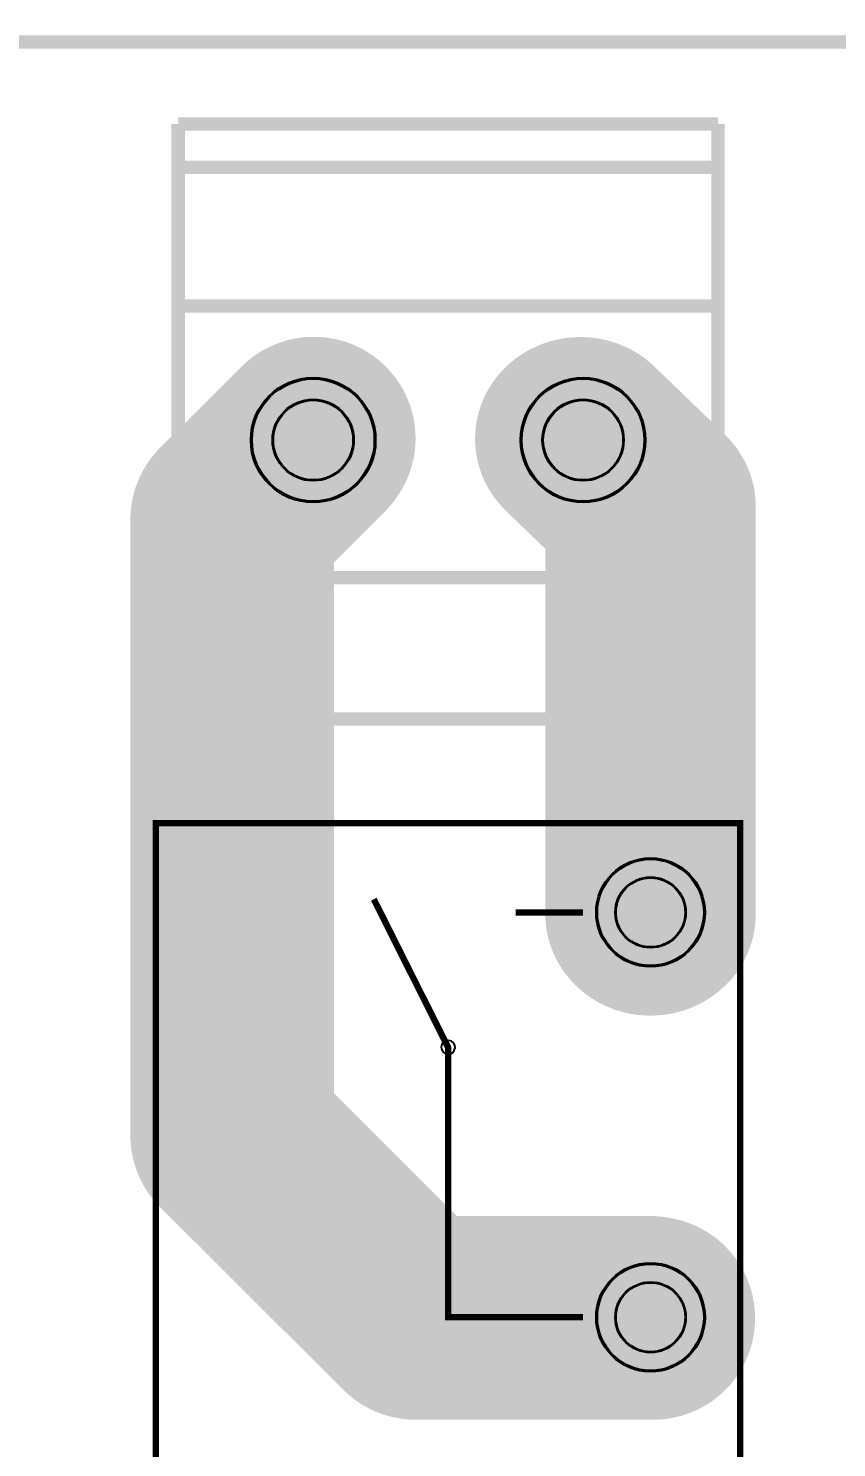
# Model space of a CAD drawing. Extents: x 165 to 5832, y -705 to 3005.
# Drawn here: x 1689 to 2288, y 1953 to 3005 of the extents above; entities that cross this region are included whole.
import ezdxf

# ---------------------------------------------------------------- set-up
doc = ezdxf.new("R2010")
doc.units = 9
for name, color, linetype, true_color in [('BoardOutLine', 7, 'Continuous', 0xff00ff), ('BottomLayer', 7, 'Continuous', 0x0000ff), ('BottomPasteMaskLayer', 7, 'Continuous', 0x800000), ('BottomSolderMaskLayer', 7, 'Continuous', 0xaa00ff), ('Multi-Layer', 7, 'Continuous', 0xc0c0c0), ('TopSilkLayer', 7, 'Continuous', 0xffcc00), ('TopSolderMaskLayer', 7, 'Continuous', 0x800080)]:
    doc.layers.add(name, color=color, linetype=linetype, true_color=true_color)

msp = doc.modelspace()

# ---------------------------------------------------------------- hatches: boundary and pattern name
at = {"layer": 'BottomLayer'}
for points in [[(2150, 1975), (1975, 1975), (1972.5, 1975), (1970.1, 1975.2), (1967.7, 1975.4), (1965.2, 1975.6), (1962.8, 1976), (1960.4, 1976.4), (1958, 1977), (1955.6, 1977.6), (1953.2, 1978.2), (1950.9, 1979), (1948.6, 1979.8), (1946.3, 1980.7), (1944, 1981.7), (1941.8, 1982.7), (1939.6, 1983.9), (1937.5, 1985), (1935.4, 1986.3), (1933.3, 1987.6), (1931.3, 1989), (1929.3, 1990.5), (1927.4, 1992), (1925.6, 1993.6), (1923.7, 1995.3), (1922, 1997), (1787, 2132), (1785.3, 2133.7), (1783.6, 2135.5), (1782, 2137.4), (1780.5, 2139.3), (1779, 2141.3), (1777.6, 2143.3), (1776.3, 2145.4), (1775, 2147.5), (1773.9, 2149.6), (1772.7, 2151.8), (1771.7, 2154), (1770.7, 2156.3), (1769.8, 2158.6), (1769, 2160.9), (1768.2, 2163.2), (1767.6, 2165.6), (1767, 2168), (1766.4, 2170.4), (1766, 2172.8), (1765.6, 2175.2), (1765.4, 2177.6), (1765.2, 2180.1), (1765, 2182.5), (1765, 2185), (1765, 2640), (1765, 2642.5), (1765.2, 2644.9), (1765.4, 2647.4), (1765.6, 2649.8), (1766, 2652.2), (1766.4, 2654.6), (1767, 2657), (1767.6, 2659.4), (1768.2, 2661.8), (1769, 2664.1), (1769.8, 2666.4), (1770.7, 2668.7), (1771.7, 2671), (1772.7, 2673.2), (1773.9, 2675.4), (1775, 2677.5), (1776.3, 2679.6), (1777.6, 2681.7), (1779, 2683.7), (1780.5, 2685.7), (1782, 2687.6), (1783.6, 2689.5), (1785.3, 2691.3), (1787, 2693), (1847, 2753), (1848.7, 2754.7), (1850.6, 2756.4), (1852.4, 2758), (1854.3, 2759.5), (1856.3, 2761), (1858.3, 2762.4), (1860.4, 2763.7), (1862.5, 2765), (1864.6, 2766.1), (1866.8, 2767.3), (1869, 2768.3), (1871.3, 2769.3), (1873.6, 2770.2), (1875.9, 2771), (1878.2, 2771.8), (1880.6, 2772.4), (1883, 2773), (1885.4, 2773.6), (1887.8, 2774), (1890.2, 2774.4), (1892.7, 2774.6), (1895.1, 2774.8), (1897.5, 2775), (1900, 2775), (1902.5, 2775), (1904.9, 2774.8), (1907.4, 2774.6), (1909.8, 2774.4), (1912.2, 2774), (1914.6, 2773.6), (1917, 2773), (1919.4, 2772.4), (1921.8, 2771.8), (1924.1, 2771), (1926.4, 2770.2), (1928.7, 2769.3), (1931, 2768.3), (1933.2, 2767.3), (1935.4, 2766.1), (1937.5, 2765), (1939.6, 2763.7), (1941.7, 2762.4), (1943.7, 2761), (1945.7, 2759.5), (1947.6, 2758), (1949.5, 2756.4), (1951.3, 2754.7), (1953, 2753), (1954.7, 2751.3), (1956.4, 2749.5), (1958, 2747.6), (1959.5, 2745.7), (1961, 2743.7), (1962.4, 2741.7), (1963.7, 2739.6), (1965, 2737.5), (1966.1, 2735.4), (1967.3, 2733.2), (1968.3, 2731), (1969.3, 2728.7), (1970.2, 2726.4), (1971, 2724.1), (1971.8, 2721.8), (1972.4, 2719.4), (1973, 2717), (1973.6, 2714.6), (1974, 2712.2), (1974.4, 2709.8), (1974.6, 2707.4), (1974.8, 2704.9), (1975, 2702.5), (1975, 2700), (1975, 2697.5), (1974.8, 2695.1), (1974.6, 2692.6), (1974.4, 2690.2), (1974, 2687.8), (1973.6, 2685.4), (1973, 2683), (1972.4, 2680.6), (1971.8, 2678.2), (1971, 2675.9), (1970.2, 2673.6), (1969.3, 2671.3), (1968.3, 2669), (1967.3, 2666.8), (1966.1, 2664.6), (1965, 2662.5), (1963.7, 2660.4), (1962.4, 2658.3), (1961, 2656.3), (1959.5, 2654.3), (1958, 2652.4), (1956.4, 2650.5), (1954.7, 2648.7), (1953, 2647), (1915, 2608.9), (1915, 2216.1), (2006.1, 2125), (2150, 2125), (2152.5, 2125), (2154.9, 2124.8), (2157.4, 2124.6), (2159.8, 2124.4), (2162.2, 2124), (2164.6, 2123.6), (2167, 2123), (2169.4, 2122.4), (2171.8, 2121.8), (2174.1, 2121), (2176.4, 2120.2), (2178.7, 2119.3), (2181, 2118.3), (2183.2, 2117.3), (2185.4, 2116.1), (2187.5, 2115), (2189.6, 2113.7), (2191.7, 2112.4), (2193.7, 2111), (2195.7, 2109.5), (2197.6, 2108), (2199.5, 2106.4), (2201.3, 2104.7), (2203, 2103), (2204.7, 2101.3), (2206.4, 2099.5), (2208, 2097.6), (2209.5, 2095.7), (2211, 2093.7), (2212.4, 2091.7), (2213.7, 2089.6), (2215, 2087.5), (2216.1, 2085.4), (2217.3, 2083.2), (2218.3, 2081), (2219.3, 2078.7), (2220.2, 2076.4), (2221, 2074.1), (2221.8, 2071.8), (2222.4, 2069.4), (2223, 2067), (2223.6, 2064.6), (2224, 2062.2), (2224.4, 2059.8), (2224.6, 2057.4), (2224.8, 2054.9), (2225, 2052.5), (2225, 2050), (2225, 2047.5), (2224.8, 2045.1), (2224.6, 2042.6), (2224.4, 2040.2), (2224, 2037.8), (2223.6, 2035.4), (2223, 2033), (2222.4, 2030.6), (2221.8, 2028.2), (2221, 2025.9), (2220.2, 2023.6), (2219.3, 2021.3), (2218.3, 2019), (2217.3, 2016.8), (2216.1, 2014.6), (2215, 2012.5), (2213.7, 2010.4), (2212.4, 2008.3), (2211, 2006.3), (2209.5, 2004.3), (2208, 2002.4), (2206.4, 2000.5), (2204.7, 1998.7), (2203, 1997), (2201.3, 1995.3), (2199.5, 1993.6), (2197.6, 1992), (2195.7, 1990.5), (2193.7, 1989), (2191.7, 1987.6), (2189.6, 1986.3), (2187.5, 1985), (2185.4, 1983.9), (2183.2, 1982.7), (2181, 1981.7), (2178.7, 1980.7), (2176.4, 1979.8), (2174.1, 1979), (2171.8, 1978.2), (2169.4, 1977.6), (2167, 1977), (2164.6, 1976.4), (2162.2, 1976), (2159.8, 1975.6), (2157.4, 1975.4), (2154.9, 1975.2), (2152.5, 1975), (2150, 1975)], [(2075, 2350), (2075, 2618.9), (2047, 2647), (2045.3, 2648.7), (2043.6, 2650.5), (2042, 2652.4), (2040.5, 2654.3), (2039, 2656.3), (2037.6, 2658.3), (2036.3, 2660.4), (2035, 2662.5), (2033.9, 2664.6), (2032.7, 2666.8), (2031.7, 2669), (2030.7, 2671.3), (2029.8, 2673.6), (2029, 2675.9), (2028.2, 2678.2), (2027.6, 2680.6), (2027, 2683), (2026.4, 2685.4), (2026, 2687.8), (2025.6, 2690.2), (2025.4, 2692.6), (2025.2, 2695.1), (2025, 2697.5), (2025, 2700), (2025, 2702.5), (2025.2, 2704.9), (2025.4, 2707.4), (2025.6, 2709.8), (2026, 2712.2), (2026.4, 2714.6), (2027, 2717), (2027.6, 2719.4), (2028.2, 2721.8), (2029, 2724.1), (2029.8, 2726.4), (2030.7, 2728.7), (2031.7, 2731), (2032.7, 2733.2), (2033.9, 2735.4), (2035, 2737.5), (2036.3, 2739.6), (2037.6, 2741.7), (2039, 2743.7), (2040.5, 2745.7), (2042, 2747.6), (2043.6, 2749.5), (2045.3, 2751.3), (2047, 2753), (2048.7, 2754.7), (2050.5, 2756.4), (2052.4, 2758), (2054.3, 2759.5), (2056.3, 2761), (2058.3, 2762.4), (2060.4, 2763.7), (2062.5, 2765), (2064.6, 2766.1), (2066.8, 2767.3), (2069, 2768.3), (2071.3, 2769.3), (2073.6, 2770.2), (2075.9, 2771), (2078.2, 2771.8), (2080.6, 2772.4), (2083, 2773), (2085.4, 2773.6), (2087.8, 2774), (2090.2, 2774.4), (2092.6, 2774.6), (2095.1, 2774.8), (2097.5, 2775), (2100, 2775), (2102.4, 2775), (2104.9, 2774.8), (2107.3, 2774.6), (2109.8, 2774.4), (2112.2, 2774), (2114.6, 2773.6), (2117, 2773), (2119.4, 2772.4), (2121.8, 2771.8), (2124.1, 2771), (2126.4, 2770.2), (2128.7, 2769.3), (2130.9, 2768.3), (2133.2, 2767.3), (2135.3, 2766.1), (2137.5, 2765), (2139.6, 2763.7), (2141.7, 2762.4), (2143.7, 2761), (2145.7, 2759.5), (2147.6, 2758), (2149.4, 2756.4), (2151.3, 2754.7), (2153, 2753), (2203, 2703), (2204.7, 2701.3), (2206.4, 2699.4), (2208, 2697.6), (2209.5, 2695.7), (2211, 2693.7), (2212.4, 2691.7), (2213.7, 2689.6), (2215, 2687.5), (2216.1, 2685.3), (2217.3, 2683.2), (2218.3, 2680.9), (2219.3, 2678.7), (2220.2, 2676.4), (2221, 2674.1), (2221.8, 2671.8), (2222.4, 2669.4), (2223, 2667), (2223.6, 2664.6), (2224, 2662.2), (2224.4, 2659.8), (2224.6, 2657.3), (2224.8, 2654.9), (2225, 2652.4), (2225, 2650), (2225, 2350), (2225, 2347.5), (2224.8, 2345.1), (2224.6, 2342.6), (2224.4, 2340.2), (2224, 2337.8), (2223.6, 2335.4), (2223, 2333), (2222.4, 2330.6), (2221.8, 2328.2), (2221, 2325.9), (2220.2, 2323.6), (2219.3, 2321.3), (2218.3, 2319), (2217.3, 2316.8), (2216.1, 2314.6), (2215, 2312.5), (2213.7, 2310.4), (2212.4, 2308.3), (2211, 2306.3), (2209.5, 2304.3), (2208, 2302.4), (2206.4, 2300.5), (2204.7, 2298.7), (2203, 2297), (2201.3, 2295.3), (2199.5, 2293.6), (2197.6, 2292), (2195.7, 2290.5), (2193.7, 2289), (2191.7, 2287.6), (2189.6, 2286.3), (2187.5, 2285), (2185.4, 2283.9), (2183.2, 2282.7), (2181, 2281.7), (2178.7, 2280.7), (2176.4, 2279.8), (2174.1, 2279), (2171.8, 2278.2), (2169.4, 2277.6), (2167, 2277), (2164.6, 2276.4), (2162.2, 2276), (2159.8, 2275.6), (2157.4, 2275.4), (2154.9, 2275.2), (2152.5, 2275), (2150, 2275), (2147.5, 2275), (2145.1, 2275.2), (2142.6, 2275.4), (2140.2, 2275.6), (2137.8, 2276), (2135.4, 2276.4), (2133, 2277), (2130.6, 2277.6), (2128.2, 2278.2), (2125.9, 2279), (2123.6, 2279.8), (2121.3, 2280.7), (2119, 2281.7), (2116.8, 2282.7), (2114.6, 2283.9), (2112.5, 2285), (2110.4, 2286.3), (2108.3, 2287.6), (2106.3, 2289), (2104.3, 2290.5), (2102.4, 2292), (2100.5, 2293.6), (2098.7, 2295.3), (2097, 2297), (2095.3, 2298.7), (2093.6, 2300.5), (2092, 2302.4), (2090.5, 2304.3), (2089, 2306.3), (2087.6, 2308.3), (2086.3, 2310.4), (2085, 2312.5), (2083.9, 2314.6), (2082.7, 2316.8), (2081.7, 2319), (2080.7, 2321.3), (2079.8, 2323.6), (2079, 2325.9), (2078.2, 2328.2), (2077.6, 2330.6), (2077, 2333), (2076.4, 2335.4), (2076, 2337.8), (2075.6, 2340.2), (2075.4, 2342.6), (2075.2, 2345.1), (2075, 2347.5), (2075, 2350)]]:
    msp.add_hatch(color=256, dxfattribs=at).paths.add_polyline_path(points)
at = {"layer": 'BottomPasteMaskLayer'}
for points in [[(2150, 1975), (1975, 1975), (1972.5, 1975), (1970.1, 1975.2), (1967.7, 1975.4), (1965.2, 1975.6), (1962.8, 1976), (1960.4, 1976.4), (1958, 1977), (1955.6, 1977.6), (1953.2, 1978.2), (1950.9, 1979), (1948.6, 1979.8), (1946.3, 1980.7), (1944, 1981.7), (1941.8, 1982.7), (1939.6, 1983.9), (1937.5, 1985), (1935.4, 1986.3), (1933.3, 1987.6), (1931.3, 1989), (1929.3, 1990.5), (1927.4, 1992), (1925.6, 1993.6), (1923.7, 1995.3), (1922, 1997), (1787, 2132), (1785.3, 2133.7), (1783.6, 2135.5), (1782, 2137.4), (1780.5, 2139.3), (1779, 2141.3), (1777.6, 2143.3), (1776.3, 2145.4), (1775, 2147.5), (1773.9, 2149.6), (1772.7, 2151.8), (1771.7, 2154), (1770.7, 2156.3), (1769.8, 2158.6), (1769, 2160.9), (1768.2, 2163.2), (1767.6, 2165.6), (1767, 2168), (1766.4, 2170.4), (1766, 2172.8), (1765.6, 2175.2), (1765.4, 2177.6), (1765.2, 2180.1), (1765, 2182.5), (1765, 2185), (1765, 2640), (1765, 2642.5), (1765.2, 2644.9), (1765.4, 2647.4), (1765.6, 2649.8), (1766, 2652.2), (1766.4, 2654.6), (1767, 2657), (1767.6, 2659.4), (1768.2, 2661.8), (1769, 2664.1), (1769.8, 2666.4), (1770.7, 2668.7), (1771.7, 2671), (1772.7, 2673.2), (1773.9, 2675.4), (1775, 2677.5), (1776.3, 2679.6), (1777.6, 2681.7), (1779, 2683.7), (1780.5, 2685.7), (1782, 2687.6), (1783.6, 2689.5), (1785.3, 2691.3), (1787, 2693), (1847, 2753), (1848.7, 2754.7), (1850.6, 2756.4), (1852.4, 2758), (1854.3, 2759.5), (1856.3, 2761), (1858.3, 2762.4), (1860.4, 2763.7), (1862.5, 2765), (1864.6, 2766.1), (1866.8, 2767.3), (1869, 2768.3), (1871.3, 2769.3), (1873.6, 2770.2), (1875.9, 2771), (1878.2, 2771.8), (1880.6, 2772.4), (1883, 2773), (1885.4, 2773.6), (1887.8, 2774), (1890.2, 2774.4), (1892.7, 2774.6), (1895.1, 2774.8), (1897.5, 2775), (1900, 2775), (1902.5, 2775), (1904.9, 2774.8), (1907.4, 2774.6), (1909.8, 2774.4), (1912.2, 2774), (1914.6, 2773.6), (1917, 2773), (1919.4, 2772.4), (1921.8, 2771.8), (1924.1, 2771), (1926.4, 2770.2), (1928.7, 2769.3), (1931, 2768.3), (1933.2, 2767.3), (1935.4, 2766.1), (1937.5, 2765), (1939.6, 2763.7), (1941.7, 2762.4), (1943.7, 2761), (1945.7, 2759.5), (1947.6, 2758), (1949.5, 2756.4), (1951.3, 2754.7), (1953, 2753), (1954.7, 2751.3), (1956.4, 2749.5), (1958, 2747.6), (1959.5, 2745.7), (1961, 2743.7), (1962.4, 2741.7), (1963.7, 2739.6), (1965, 2737.5), (1966.1, 2735.4), (1967.3, 2733.2), (1968.3, 2731), (1969.3, 2728.7), (1970.2, 2726.4), (1971, 2724.1), (1971.8, 2721.8), (1972.4, 2719.4), (1973, 2717), (1973.6, 2714.6), (1974, 2712.2), (1974.4, 2709.8), (1974.6, 2707.4), (1974.8, 2704.9), (1975, 2702.5), (1975, 2700), (1975, 2697.5), (1974.8, 2695.1), (1974.6, 2692.6), (1974.4, 2690.2), (1974, 2687.8), (1973.6, 2685.4), (1973, 2683), (1972.4, 2680.6), (1971.8, 2678.2), (1971, 2675.9), (1970.2, 2673.6), (1969.3, 2671.3), (1968.3, 2669), (1967.3, 2666.8), (1966.1, 2664.6), (1965, 2662.5), (1963.7, 2660.4), (1962.4, 2658.3), (1961, 2656.3), (1959.5, 2654.3), (1958, 2652.4), (1956.4, 2650.5), (1954.7, 2648.7), (1953, 2647), (1915, 2608.9), (1915, 2216.1), (2006.1, 2125), (2150, 2125), (2152.5, 2125), (2154.9, 2124.8), (2157.4, 2124.6), (2159.8, 2124.4), (2162.2, 2124), (2164.6, 2123.6), (2167, 2123), (2169.4, 2122.4), (2171.8, 2121.8), (2174.1, 2121), (2176.4, 2120.2), (2178.7, 2119.3), (2181, 2118.3), (2183.2, 2117.3), (2185.4, 2116.1), (2187.5, 2115), (2189.6, 2113.7), (2191.7, 2112.4), (2193.7, 2111), (2195.7, 2109.5), (2197.6, 2108), (2199.5, 2106.4), (2201.3, 2104.7), (2203, 2103), (2204.7, 2101.3), (2206.4, 2099.5), (2208, 2097.6), (2209.5, 2095.7), (2211, 2093.7), (2212.4, 2091.7), (2213.7, 2089.6), (2215, 2087.5), (2216.1, 2085.4), (2217.3, 2083.2), (2218.3, 2081), (2219.3, 2078.7), (2220.2, 2076.4), (2221, 2074.1), (2221.8, 2071.8), (2222.4, 2069.4), (2223, 2067), (2223.6, 2064.6), (2224, 2062.2), (2224.4, 2059.8), (2224.6, 2057.4), (2224.8, 2054.9), (2225, 2052.5), (2225, 2050), (2225, 2047.5), (2224.8, 2045.1), (2224.6, 2042.6), (2224.4, 2040.2), (2224, 2037.8), (2223.6, 2035.4), (2223, 2033), (2222.4, 2030.6), (2221.8, 2028.2), (2221, 2025.9), (2220.2, 2023.6), (2219.3, 2021.3), (2218.3, 2019), (2217.3, 2016.8), (2216.1, 2014.6), (2215, 2012.5), (2213.7, 2010.4), (2212.4, 2008.3), (2211, 2006.3), (2209.5, 2004.3), (2208, 2002.4), (2206.4, 2000.5), (2204.7, 1998.7), (2203, 1997), (2201.3, 1995.3), (2199.5, 1993.6), (2197.6, 1992), (2195.7, 1990.5), (2193.7, 1989), (2191.7, 1987.6), (2189.6, 1986.3), (2187.5, 1985), (2185.4, 1983.9), (2183.2, 1982.7), (2181, 1981.7), (2178.7, 1980.7), (2176.4, 1979.8), (2174.1, 1979), (2171.8, 1978.2), (2169.4, 1977.6), (2167, 1977), (2164.6, 1976.4), (2162.2, 1976), (2159.8, 1975.6), (2157.4, 1975.4), (2154.9, 1975.2), (2152.5, 1975), (2150, 1975)], [(2075, 2350), (2075, 2618.9), (2047, 2647), (2045.3, 2648.7), (2043.6, 2650.5), (2042, 2652.4), (2040.5, 2654.3), (2039, 2656.3), (2037.6, 2658.3), (2036.3, 2660.4), (2035, 2662.5), (2033.9, 2664.6), (2032.7, 2666.8), (2031.7, 2669), (2030.7, 2671.3), (2029.8, 2673.6), (2029, 2675.9), (2028.2, 2678.2), (2027.6, 2680.6), (2027, 2683), (2026.4, 2685.4), (2026, 2687.8), (2025.6, 2690.2), (2025.4, 2692.6), (2025.2, 2695.1), (2025, 2697.5), (2025, 2700), (2025, 2702.5), (2025.2, 2704.9), (2025.4, 2707.4), (2025.6, 2709.8), (2026, 2712.2), (2026.4, 2714.6), (2027, 2717), (2027.6, 2719.4), (2028.2, 2721.8), (2029, 2724.1), (2029.8, 2726.4), (2030.7, 2728.7), (2031.7, 2731), (2032.7, 2733.2), (2033.9, 2735.4), (2035, 2737.5), (2036.3, 2739.6), (2037.6, 2741.7), (2039, 2743.7), (2040.5, 2745.7), (2042, 2747.6), (2043.6, 2749.5), (2045.3, 2751.3), (2047, 2753), (2048.7, 2754.7), (2050.5, 2756.4), (2052.4, 2758), (2054.3, 2759.5), (2056.3, 2761), (2058.3, 2762.4), (2060.4, 2763.7), (2062.5, 2765), (2064.6, 2766.1), (2066.8, 2767.3), (2069, 2768.3), (2071.3, 2769.3), (2073.6, 2770.2), (2075.9, 2771), (2078.2, 2771.8), (2080.6, 2772.4), (2083, 2773), (2085.4, 2773.6), (2087.8, 2774), (2090.2, 2774.4), (2092.6, 2774.6), (2095.1, 2774.8), (2097.5, 2775), (2100, 2775), (2102.4, 2775), (2104.9, 2774.8), (2107.3, 2774.6), (2109.8, 2774.4), (2112.2, 2774), (2114.6, 2773.6), (2117, 2773), (2119.4, 2772.4), (2121.8, 2771.8), (2124.1, 2771), (2126.4, 2770.2), (2128.7, 2769.3), (2130.9, 2768.3), (2133.2, 2767.3), (2135.3, 2766.1), (2137.5, 2765), (2139.6, 2763.7), (2141.7, 2762.4), (2143.7, 2761), (2145.7, 2759.5), (2147.6, 2758), (2149.4, 2756.4), (2151.3, 2754.7), (2153, 2753), (2203, 2703), (2204.7, 2701.3), (2206.4, 2699.4), (2208, 2697.6), (2209.5, 2695.7), (2211, 2693.7), (2212.4, 2691.7), (2213.7, 2689.6), (2215, 2687.5), (2216.1, 2685.3), (2217.3, 2683.2), (2218.3, 2680.9), (2219.3, 2678.7), (2220.2, 2676.4), (2221, 2674.1), (2221.8, 2671.8), (2222.4, 2669.4), (2223, 2667), (2223.6, 2664.6), (2224, 2662.2), (2224.4, 2659.8), (2224.6, 2657.3), (2224.8, 2654.9), (2225, 2652.4), (2225, 2650), (2225, 2350), (2225, 2347.5), (2224.8, 2345.1), (2224.6, 2342.6), (2224.4, 2340.2), (2224, 2337.8), (2223.6, 2335.4), (2223, 2333), (2222.4, 2330.6), (2221.8, 2328.2), (2221, 2325.9), (2220.2, 2323.6), (2219.3, 2321.3), (2218.3, 2319), (2217.3, 2316.8), (2216.1, 2314.6), (2215, 2312.5), (2213.7, 2310.4), (2212.4, 2308.3), (2211, 2306.3), (2209.5, 2304.3), (2208, 2302.4), (2206.4, 2300.5), (2204.7, 2298.7), (2203, 2297), (2201.3, 2295.3), (2199.5, 2293.6), (2197.6, 2292), (2195.7, 2290.5), (2193.7, 2289), (2191.7, 2287.6), (2189.6, 2286.3), (2187.5, 2285), (2185.4, 2283.9), (2183.2, 2282.7), (2181, 2281.7), (2178.7, 2280.7), (2176.4, 2279.8), (2174.1, 2279), (2171.8, 2278.2), (2169.4, 2277.6), (2167, 2277), (2164.6, 2276.4), (2162.2, 2276), (2159.8, 2275.6), (2157.4, 2275.4), (2154.9, 2275.2), (2152.5, 2275), (2150, 2275), (2147.5, 2275), (2145.1, 2275.2), (2142.6, 2275.4), (2140.2, 2275.6), (2137.8, 2276), (2135.4, 2276.4), (2133, 2277), (2130.6, 2277.6), (2128.2, 2278.2), (2125.9, 2279), (2123.6, 2279.8), (2121.3, 2280.7), (2119, 2281.7), (2116.8, 2282.7), (2114.6, 2283.9), (2112.5, 2285), (2110.4, 2286.3), (2108.3, 2287.6), (2106.3, 2289), (2104.3, 2290.5), (2102.4, 2292), (2100.5, 2293.6), (2098.7, 2295.3), (2097, 2297), (2095.3, 2298.7), (2093.6, 2300.5), (2092, 2302.4), (2090.5, 2304.3), (2089, 2306.3), (2087.6, 2308.3), (2086.3, 2310.4), (2085, 2312.5), (2083.9, 2314.6), (2082.7, 2316.8), (2081.7, 2319), (2080.7, 2321.3), (2079.8, 2323.6), (2079, 2325.9), (2078.2, 2328.2), (2077.6, 2330.6), (2077, 2333), (2076.4, 2335.4), (2076, 2337.8), (2075.6, 2340.2), (2075.4, 2342.6), (2075.2, 2345.1), (2075, 2347.5), (2075, 2350)]]:
    msp.add_hatch(color=256, dxfattribs=at).paths.add_polyline_path(points)
at = {"layer": 'BottomSolderMaskLayer'}
for points in [[(2152, 1974.1), (1975.9, 1974.1), (1973.4, 1974.1), (1970.9, 1974.2), (1968.5, 1974.4), (1966, 1974.7), (1963.6, 1975.1), (1961.1, 1975.5), (1958.7, 1976.1), (1956.3, 1976.7), (1954, 1977.3), (1951.6, 1978.1), (1949.3, 1978.9), (1947, 1979.8), (1944.7, 1980.8), (1942.5, 1981.8), (1940.3, 1983), (1938.1, 1984.2), (1936, 1985.4), (1933.9, 1986.8), (1931.9, 1988.2), (1929.9, 1989.6), (1928, 1991.2), (1926.1, 1992.8), (1924.3, 1994.4), (1922.5, 1996.1), (1786.6, 2131.5), (1784.9, 2133.3), (1783.2, 2135.1), (1781.7, 2137), (1780.1, 2138.9), (1778.6, 2140.9), (1777.2, 2142.9), (1775.9, 2145), (1774.6, 2147.1), (1773.4, 2149.3), (1772.3, 2151.5), (1771.2, 2153.7), (1770.3, 2155.9), (1769.4, 2158.2), (1768.5, 2160.6), (1767.8, 2162.9), (1767.1, 2165.3), (1766.5, 2167.6), (1766, 2170.1), (1765.5, 2172.5), (1765.2, 2174.9), (1764.9, 2177.4), (1764.7, 2179.8), (1764.6, 2182.3), (1764.5, 2184.7), (1764.5, 2641.1), (1764.6, 2643.6), (1764.7, 2646.1), (1764.9, 2648.5), (1765.2, 2651), (1765.5, 2653.4), (1766, 2655.8), (1766.5, 2658.2), (1767.1, 2660.6), (1767.8, 2663), (1768.5, 2665.3), (1769.4, 2667.6), (1770.3, 2669.9), (1771.2, 2672.2), (1772.3, 2674.4), (1773.4, 2676.6), (1774.6, 2678.7), (1775.9, 2680.9), (1777.2, 2682.9), (1778.6, 2685), (1780.1, 2686.9), (1781.7, 2688.9), (1783.2, 2690.7), (1784.9, 2692.6), (1786.6, 2694.3), (1847, 2754.5), (1848.8, 2756.2), (1850.6, 2757.9), (1852.5, 2759.5), (1854.4, 2761), (1856.4, 2762.5), (1858.5, 2763.9), (1860.5, 2765.2), (1862.6, 2766.5), (1864.8, 2767.7), (1867, 2768.8), (1869.2, 2769.8), (1871.5, 2770.8), (1873.8, 2771.7), (1876.1, 2772.6), (1878.5, 2773.3), (1880.9, 2774), (1883.2, 2774.6), (1885.7, 2775.1), (1888.1, 2775.5), (1890.5, 2775.9), (1893, 2776.2), (1895.5, 2776.4), (1897.9, 2776.5), (1900.4, 2776.5), (1902.9, 2776.5), (1905.3, 2776.4), (1907.8, 2776.2), (1910.2, 2775.9), (1912.7, 2775.5), (1915.1, 2775.1), (1917.5, 2774.6), (1919.9, 2774), (1922.3, 2773.3), (1924.7, 2772.6), (1927, 2771.7), (1929.3, 2770.8), (1931.5, 2769.8), (1933.8, 2768.8), (1936, 2767.7), (1938.1, 2766.5), (1940.2, 2765.2), (1942.3, 2763.9), (1944.4, 2762.5), (1946.3, 2761), (1948.3, 2759.5), (1950.2, 2757.9), (1952, 2756.2), (1953.8, 2754.5), (1955.5, 2752.7), (1957.1, 2750.9), (1958.7, 2749), (1960.3, 2747.1), (1961.7, 2745.1), (1963.2, 2743.1), (1964.5, 2741), (1965.8, 2738.9), (1967, 2736.8), (1968.1, 2734.6), (1969.1, 2732.4), (1970.1, 2730.1), (1971, 2727.8), (1971.9, 2725.5), (1972.6, 2723.2), (1973.3, 2720.8), (1973.9, 2718.4), (1974.4, 2716), (1974.9, 2713.6), (1975.2, 2711.1), (1975.5, 2708.7), (1975.7, 2706.2), (1975.8, 2703.8), (1975.9, 2701.3), (1975.8, 2698.9), (1975.7, 2696.4), (1975.5, 2693.9), (1975.2, 2691.5), (1974.9, 2689.1), (1974.4, 2686.6), (1973.9, 2684.2), (1973.3, 2681.8), (1972.6, 2679.5), (1971.9, 2677.1), (1971, 2674.8), (1970.1, 2672.5), (1969.1, 2670.3), (1968.1, 2668), (1967, 2665.9), (1965.8, 2663.7), (1964.5, 2661.6), (1963.2, 2659.5), (1961.7, 2657.5), (1960.3, 2655.5), (1958.7, 2653.6), (1957.1, 2651.7), (1955.5, 2649.9), (1953.8, 2648.1), (1915.5, 2610), (1915.5, 2215.9), (2007.1, 2124.5), (2152, 2124.5), (2154.5, 2124.5), (2156.9, 2124.4), (2159.4, 2124.2), (2161.9, 2123.9), (2164.3, 2123.5), (2166.7, 2123.1), (2169.1, 2122.6), (2171.5, 2122), (2173.9, 2121.3), (2176.3, 2120.6), (2178.6, 2119.7), (2180.9, 2118.8), (2183.2, 2117.8), (2185.4, 2116.8), (2187.6, 2115.7), (2189.7, 2114.5), (2191.9, 2113.2), (2193.9, 2111.9), (2196, 2110.5), (2198, 2109), (2199.9, 2107.5), (2201.8, 2105.9), (2203.6, 2104.2), (2205.4, 2102.5), (2207.1, 2100.7), (2208.8, 2098.9), (2210.4, 2097), (2211.9, 2095.1), (2213.4, 2093.1), (2214.8, 2091.1), (2216.1, 2089), (2217.4, 2086.9), (2218.6, 2084.8), (2219.7, 2082.6), (2220.8, 2080.4), (2221.7, 2078.1), (2222.6, 2075.8), (2223.5, 2073.5), (2224.2, 2071.2), (2224.9, 2068.8), (2225.5, 2066.4), (2226, 2064), (2226.5, 2061.6), (2226.8, 2059.1), (2227.1, 2056.7), (2227.3, 2054.2), (2227.4, 2051.8), (2227.5, 2049.3), (2227.4, 2046.9), (2227.3, 2044.4), (2227.1, 2041.9), (2226.8, 2039.5), (2226.5, 2037.1), (2226, 2034.6), (2225.5, 2032.2), (2224.9, 2029.8), (2224.2, 2027.5), (2223.5, 2025.1), (2222.6, 2022.8), (2221.7, 2020.5), (2220.8, 2018.3), (2219.7, 2016), (2218.6, 2013.9), (2217.4, 2011.7), (2216.1, 2009.6), (2214.8, 2007.5), (2213.4, 2005.5), (2211.9, 2003.5), (2210.4, 2001.6), (2208.8, 1999.7), (2207.1, 1997.9), (2205.4, 1996.1), (2203.6, 1994.4), (2201.8, 1992.8), (2199.9, 1991.2), (2198, 1989.6), (2196, 1988.2), (2193.9, 1986.8), (2191.9, 1985.4), (2189.7, 1984.2), (2187.6, 1983), (2185.4, 1981.8), (2183.2, 1980.8), (2180.9, 1979.8), (2178.6, 1978.9), (2176.3, 1978.1), (2173.9, 1977.3), (2171.5, 1976.7), (2169.1, 1976.1), (2166.7, 1975.5), (2164.3, 1975.1), (2161.9, 1974.7), (2159.4, 1974.4), (2156.9, 1974.2), (2154.5, 1974.1), (2152, 1974.1)], [(2072, 2348.9), (2072, 2619.4), (2042.8, 2647.6), (2041.1, 2649.4), (2039.4, 2651.2), (2037.7, 2653.1), (2036.1, 2655), (2034.6, 2657), (2033.1, 2659), (2031.8, 2661.1), (2030.4, 2663.2), (2029.2, 2665.4), (2028, 2667.6), (2026.9, 2669.8), (2025.9, 2672.1), (2025, 2674.4), (2024.1, 2676.7), (2023.4, 2679), (2022.7, 2681.4), (2022, 2683.8), (2021.5, 2686.2), (2021, 2688.7), (2020.7, 2691.1), (2020.4, 2693.5), (2020.2, 2696), (2020, 2698.5), (2020, 2700.9), (2020, 2703.4), (2020.2, 2705.9), (2020.4, 2708.3), (2020.7, 2710.8), (2021, 2713.2), (2021.5, 2715.7), (2022, 2718.1), (2022.7, 2720.5), (2023.4, 2722.8), (2024.1, 2725.2), (2025, 2727.5), (2025.9, 2729.8), (2026.9, 2732.1), (2028, 2734.3), (2029.2, 2736.5), (2030.4, 2738.7), (2031.8, 2740.8), (2033.1, 2742.8), (2034.6, 2744.9), (2036.1, 2746.9), (2037.7, 2748.8), (2039.4, 2750.7), (2041.1, 2752.5), (2042.8, 2754.3), (2044.7, 2756), (2046.6, 2757.7), (2048.5, 2759.2), (2050.5, 2760.8), (2052.6, 2762.3), (2054.7, 2763.7), (2056.8, 2765), (2059, 2766.3), (2061.2, 2767.5), (2063.5, 2768.6), (2065.8, 2769.6), (2068.1, 2770.6), (2070.5, 2771.5), (2072.9, 2772.4), (2075.4, 2773.1), (2077.8, 2773.8), (2080.3, 2774.4), (2082.8, 2774.9), (2085.3, 2775.4), (2087.8, 2775.7), (2090.3, 2776), (2092.9, 2776.2), (2095.4, 2776.3), (2098, 2776.4), (2100.5, 2776.3), (2103.1, 2776.2), (2105.6, 2776), (2108.2, 2775.7), (2110.7, 2775.4), (2113.2, 2774.9), (2115.7, 2774.4), (2118.2, 2773.8), (2120.6, 2773.1), (2123.1, 2772.4), (2125.5, 2771.5), (2127.8, 2770.6), (2130.2, 2769.6), (2132.5, 2768.6), (2134.8, 2767.5), (2137, 2766.3), (2139.2, 2765), (2141.3, 2763.7), (2143.4, 2762.3), (2145.5, 2760.8), (2147.5, 2759.2), (2149.4, 2757.7), (2151.3, 2756), (2153.1, 2754.3), (2205.2, 2704), (2206.9, 2702.2), (2208.6, 2700.4), (2210.3, 2698.5), (2211.9, 2696.6), (2213.4, 2694.6), (2214.9, 2692.6), (2216.2, 2690.5), (2217.5, 2688.4), (2218.8, 2686.2), (2220, 2684), (2221, 2681.8), (2222.1, 2679.5), (2223, 2677.2), (2223.9, 2674.9), (2224.6, 2672.5), (2225.3, 2670.2), (2226, 2667.8), (2226.5, 2665.4), (2227, 2662.9), (2227.3, 2660.5), (2227.6, 2658), (2227.8, 2655.6), (2228, 2653.1), (2228, 2650.7), (2228, 2348.9), (2228, 2346.5), (2227.8, 2344), (2227.6, 2341.5), (2227.3, 2339.1), (2227, 2336.7), (2226.5, 2334.2), (2226, 2331.8), (2225.3, 2329.4), (2224.6, 2327), (2223.9, 2324.7), (2223, 2322.4), (2222.1, 2320.1), (2221, 2317.8), (2220, 2315.6), (2218.8, 2313.4), (2217.5, 2311.2), (2216.2, 2309.1), (2214.9, 2307), (2213.4, 2305), (2211.9, 2303), (2210.3, 2301.1), (2208.6, 2299.2), (2206.9, 2297.4), (2205.2, 2295.6), (2203.3, 2293.9), (2201.4, 2292.2), (2199.5, 2290.6), (2197.5, 2289.1), (2195.4, 2287.6), (2193.3, 2286.2), (2191.2, 2284.9), (2189, 2283.6), (2186.8, 2282.4), (2184.5, 2281.3), (2182.2, 2280.2), (2179.8, 2279.3), (2177.5, 2278.3), (2175.1, 2277.5), (2172.6, 2276.8), (2170.2, 2276.1), (2167.7, 2275.5), (2165.2, 2275), (2162.7, 2274.5), (2160.2, 2274.2), (2157.6, 2273.9), (2155.1, 2273.7), (2152.6, 2273.6), (2150, 2273.5), (2147.4, 2273.6), (2144.9, 2273.7), (2142.4, 2273.9), (2139.8, 2274.2), (2137.3, 2274.5), (2134.8, 2275), (2132.3, 2275.5), (2129.8, 2276.1), (2127.4, 2276.8), (2124.9, 2277.5), (2122.5, 2278.3), (2120.2, 2279.3), (2117.8, 2280.2), (2115.5, 2281.3), (2113.2, 2282.4), (2111, 2283.6), (2108.8, 2284.9), (2106.7, 2286.2), (2104.6, 2287.6), (2102.5, 2289.1), (2100.5, 2290.6), (2098.6, 2292.2), (2096.7, 2293.9), (2094.8, 2295.6), (2093.1, 2297.4), (2091.4, 2299.2), (2089.7, 2301.1), (2088.1, 2303), (2086.6, 2305), (2085.1, 2307), (2083.8, 2309.1), (2082.5, 2311.2), (2081.2, 2313.4), (2080, 2315.6), (2079, 2317.8), (2077.9, 2320.1), (2077, 2322.4), (2076.1, 2324.7), (2075.4, 2327), (2074.7, 2329.4), (2074, 2331.8), (2073.5, 2334.2), (2073, 2336.7), (2072.7, 2339.1), (2072.4, 2341.5), (2072.2, 2344), (2072, 2346.5), (2072, 2348.9)], [(1853.7, 2700, 1), (1946.3, 2700, 1)], [(2053.7, 2700, 1), (2146.3, 2700, 1)], [(2109.6, 2350, 1), (2190.4, 2350, 1)], [(2109.6, 2050, 1), (2190.4, 2050, 1)]]:
    msp.add_hatch(color=256, dxfattribs=at).paths.add_polyline_path(points)
at = {"layer": 'Multi-Layer'}
for points in [[(1854.7, 2700, 1), (1945.3, 2700, 1)], [(2054.7, 2700, 1), (2145.3, 2700, 1)], [(2110.6, 2350, 1), (2189.4, 2350, 1)], [(2110.6, 2050, 1), (2189.4, 2050, 1)]]:
    msp.add_hatch(color=256, dxfattribs=at).paths.add_polyline_path(points)
at = {"layer": 'TopSolderMaskLayer'}
for points in [[(1853.7, 2700, 1), (1946.3, 2700, 1)], [(2053.7, 2700, 1), (2146.3, 2700, 1)], [(2109.6, 2350, 1), (2190.4, 2350, 1)], [(2109.6, 2050, 1), (2190.4, 2050, 1)]]:
    msp.add_hatch(color=256, dxfattribs=at).paths.add_polyline_path(points)

# ---------------------------------------------------------------- linework, layer by layer
at = {"layer": 'BoardOutLine', "const_width": 10}
msp.add_lwpolyline([(170, 2687.1), (170, 2995), (5660, 2995), (5660, -700), (170, -700), (170, 2687.1)], close=True, dxfattribs=at)
at = {"layer": 'BottomLayer', "const_width": 25}
for points in [[(1900, 2700), (1870, 2700), (1870, 2185), (2005, 2050), (2150, 2050)], [(2150, 2350), (2150, 2650), (2100, 2700)]]:
    msp.add_lwpolyline(points, dxfattribs=at)
at = {"layer": 'BottomSolderMaskLayer'}
for centre, radius in [((1900, 2700), 46.3), ((2100, 2700), 46.3), ((1900, 2700), 30.2), ((2100, 2700), 30.2), ((2150, 2350), 40.4), ((2150, 2350), 26.2), ((2150, 2050), 40.4), ((2150, 2050), 26.2)]:
    msp.add_circle(centre, radius, dxfattribs=at)
at = {"layer": 'Multi-Layer'}
for centre, radius in [((1900, 2700), 45.3), ((2100, 2700), 45.3), ((1900, 2700), 29.5), ((2100, 2700), 29.5), ((2150, 2350), 39.4), ((2150, 2350), 25.6), ((2150, 2050), 39.4), ((2150, 2050), 25.6)]:
    msp.add_circle(centre, radius, dxfattribs=at)
at = {"layer": 'TopSilkLayer'}
for points, const_width in [([(2200, 2934.3), (1800, 2934.3)], 10), ([(1800, 2493.3), (1800, 2934.3)], 10), ([(2200, 2493.3), (2200, 2934.3)], 10), ([(2200, 2902.1), (1800, 2902.1)], 10), ([(2200, 2799.4), (1800, 2799.4)], 10), ([(2200, 2598.1), (1800, 2598.1)], 10), ([(2200, 2493.3), (1800, 2493.3)], 10), ([(2100, 2050), (2000, 2050), (2000, 2250), (1944.9, 2359.8)], 4.72), ([(2100, 2350), (2050, 2350)], 4.72)]:
    msp.add_lwpolyline(points, dxfattribs=dict(at, const_width=const_width))
at = {"layer": 'TopSilkLayer', "const_width": 4.72}
msp.add_lwpolyline([(1783.5, 2416.1), (1783.5, 1583.9), (2216.5, 1583.9), (2216.5, 2416.1), (1783.5, 2416.1)], close=True, dxfattribs=at)
at = {"layer": 'TopSilkLayer'}
msp.add_arc((2000, 2250), 5.12, 90, 84.933, dxfattribs=at)
at = {"layer": 'TopSolderMaskLayer'}
for centre, radius in [((1900, 2700), 46.3), ((2100, 2700), 46.3), ((1900, 2700), 30.2), ((2100, 2700), 30.2), ((2150, 2350), 40.4), ((2150, 2350), 26.2), ((2150, 2050), 40.4), ((2150, 2050), 26.2)]:
    msp.add_circle(centre, radius, dxfattribs=at)

doc.saveas('drawing.dxf')
